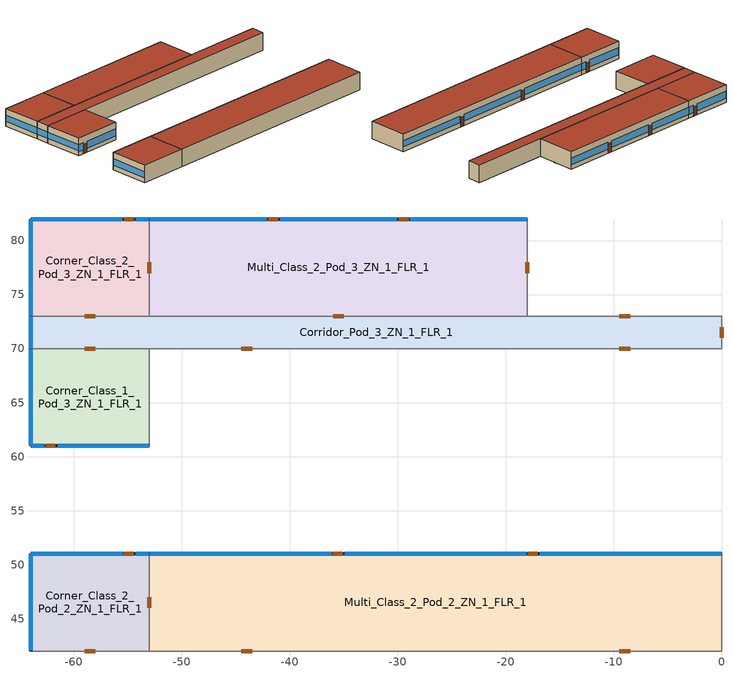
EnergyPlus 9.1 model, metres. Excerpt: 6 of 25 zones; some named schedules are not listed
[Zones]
Corner_Class_2_Pod_2_ZN_1_FLR_1
 floor ground (ext_slab_6in_with_carpet): -64,51 -53,51 -53,42 -64,42 z0
 wall outside (nonres_ext_wall): -53,51 -64,51 -64,42 z0:4
 wall to Corridor_Pod_2_ZN_1_FLR_1 (int_wall): -64,42 -53,42 z0:4
 wall to Multi_Class_2_Pod_2_ZN_1_FLR_1 (int_wall): -53,42 -53,51 z0:4
 window (Window_U_0.40_SHGC_0.38): -64,50.95 -64,42.05 z1.1:2.52; -53.05,51 -54.27,51 / -55.49,51 -63.95,51 z0.92:2.51
 door (Swinging Door_con): -54.45,51 -55.36,51 z0:2.13
 door inside (OpaqueDoor): -59,42 -58,42 / -53,46 -53,47 z0:2
 roof outside (nonres_roof): -64,42 -53,42 -53,51 -64,51 z4
Multi_Class_2_Pod_2_ZN_1_FLR_1
 floor ground (ext_slab_6in_with_carpet): -53,51 0,51 0,42 -53,42 z0
 wall outside (nonres_ext_wall): 0,51 -53,51 z0:4
 wall to Corridor_Pod_2_ZN_1_FLR_1 (int_wall): -53,42 0,42 z0:4
 wall to Main_Corridor_ZN_1_FLR_1 (int_wall): 0,42 0,51 z0:4
 window (Window_U_0.40_SHGC_0.38): -0.05,51 -16.87,51 / -18.09,51 -34.91,51 / -36.13,51 -52.95,51 z1.03:2.5
 door (Swinging Door_con): -17.05,51 -17.96,51 / -35.11,51 -36.02,51 z0:2.13
 door inside (OpaqueDoor): -44.5,42 -43.5,42 / -9.5,42 -8.5,42 z0:2
 roof outside (nonres_roof): -53,42 0,42 0,51 -53,51 z4
Corner_Class_1_Pod_3_ZN_1_FLR_1
 floor ground (ext_slab_6in_with_carpet): -64,70 -53,70 -53,61 -64,61 z0
 wall outside (nonres_ext_wall): -64,70 -64,61 -53,61 z0:4
 wall to Multi_Class_1_Pod_3_ZN_1_FLR_1 (int_wall): -53,61 -53,70 z0:4
 wall to Corridor_Pod_3_ZN_1_FLR_1 (int_wall): -53,70 -64,70 z0:4
 window (Window_U_0.40_SHGC_0.38): -64,69.95 -64,61.05 z1.1:2.52; -63.95,61 -62.73,61 / -61.51,61 -53.05,61 z0.92:2.51
 door (Swinging Door_con): -62.62,61 -61.7,61 z0:2.13
 door inside (OpaqueDoor): -58,70 -59,70 z0:2
 roof outside (nonres_roof): -64,61 -53,61 -53,70 -64,70 z4
Corridor_Pod_3_ZN_1_FLR_1
 floor ground (ext_slab_6in_with_carpet): -64,73 0,73 0,70 -64,70 z0
 wall outside (nonres_ext_wall): -64,73 -64,70 z0:4
 wall to Multi_Class_1_Pod_3_ZN_1_FLR_1 (int_wall): -53,70 0,70 z0:4
 wall to Library_Media_Center_ZN_1_FLR_1 (int_wall): 0,70 0,73 z0:4
 wall to Computer_Class_ZN_1_FLR_1 (int_wall): 0,73 -18,73 z0:4
 wall to Multi_Class_2_Pod_3_ZN_1_FLR_1 (int_wall): -18,73 -53,73 z0:4
 wall to Corner_Class_2_Pod_3_ZN_1_FLR_1 (int_wall): -53,73 -64,73 z0:4
 window (Window_U_0.40_SHGC_0.38): -64,72.95 -64,70.05 z1.1:2.55
 door inside (OpaqueDoor): 0,71 0,72 / -8.5,73 -9.5,73 / -9.5,70 -8.5,70 / -44.5,70 -43.5,70 / -35,73 -36,73 / -58,73 -59,73 z0:2
 roof outside (nonres_roof): -64,70 0,70 0,73 -64,73 z4
Corner_Class_2_Pod_3_ZN_1_FLR_1
 floor ground (ext_slab_6in_with_carpet): -64,82 -53,82 -53,73 -64,73 z0
 wall outside (nonres_ext_wall): -53,82 -64,82 -64,73 z0:4
 wall to Multi_Class_2_Pod_3_ZN_1_FLR_1 (int_wall): -53,73 -53,82 z0:4
 window (Window_U_0.40_SHGC_0.38): -53.05,82 -54.27,82 / -55.52,82 -63.95,82 z0.92:2.51; -64,81.95 -64,73.05 z1.1:2.52
 door (Swinging Door_con): -54.44,82 -55.36,82 z0:2.13
 door inside (OpaqueDoor): -53,77 -53,78 z0:2
 roof outside (nonres_roof): -64,73 -53,73 -53,82 -64,82 z4
Multi_Class_2_Pod_3_ZN_1_FLR_1
 floor ground (ext_slab_6in_with_carpet): -53,82 -18,82 -18,73 -53,73 z0
 wall outside (nonres_ext_wall): -18,82 -53,82 z0:4
 wall to Computer_Class_ZN_1_FLR_1 (int_wall): -18,73 -18,82 z0:4
 window (Window_U_0.40_SHGC_0.38): -18.05,82 -28.87,82 / -30.09,82 -40.91,82 / -42.13,82 -52.95,82 z0.99:2.5
 door (Swinging Door_con): -29,82 -29.92,82 / -41.09,82 -42.01,82 z0:2.13
 door inside (OpaqueDoor): -18,77 -18,78 z0:2
 roof outside (nonres_roof): -53,73 -18,73 -18,82 -53,82 z4
[Building]
Primary School: North Axis {deg}=0; Terrain=City; Loads Convergence Tolerance Value=0.5; Temperature Convergence Tolerance Value {deltaC}=0.5; Solar Distribution=FullInteriorAndExterior; Maximum Number of Warmup Days=25; Minimum Number of Warmup Days=6
[Site:Location]
Denver-Aurora-Buckley.AFB_CO_USA: Latitude {deg}=39.72; Longitude {deg}=-104.75; Time Zone {hr}=-7; Elevation {m}=1726
[SizingPeriod:DesignDay] Day of Month=21; Dry-Bulb Temperature Range Modifier Type=DefaultMultipliers; Humidity Condition Type=Wetbulb; Barometric Pressure {Pa}=82237; Rain Indicator=No; Snow Indicator=No; Daylight Saving Time Indicator=No
Name | Month | Day Type | Maximum Dry-Bulb Temperature {C} | Daily Dry-Bulb Temperature Range {deltaC} | Wetbulb or DewPoint at Maximum Dry-Bulb {C} | Wind Speed {m/s} | Wind Direction {deg} | Solar Model Indicator | Sky Clearness | ASHRAE Clear Sky Optical Depth for Beam Irradiance (taub) | ASHRAE Clear Sky Optical Depth for Diffuse Irradiance (taud)
Denver-Aurora-Buckley.AFB_CO_USA Ann Htg 99.6% Condns DB | 12 | WinterDesignDay | -17.9 | 0 | -17.9 | 2.5 | 180 | ASHRAEClearSky | 0
Denver-Aurora-Buckley.AFB_CO_USA Ann Clg .4% Condns DB=>MWB | 7 | SummerDesignDay | 33.9 | 14.8 | 15 | 3.6 | 30 | ASHRAETau |  | 0.423 | 2.02
[Site:GroundTemperature:BuildingSurface]
20.68, 20.64, 20.65, 20.65, 20.7, 22.97, 23.33, 23.41, 23.45, 21.17, 20.85, 20.74
[Site:GroundTemperature:Undisturbed:KusudaAchenbach]
Vertical Ground Heat Exchanger Ground Temps: 0.692626, 920, 2551.09, 16, 3.2, 8
[Site:WaterMainsTemperature]
Calculation Method=CORRELATION; Annual Average Outdoor Air Temperature {C}=9.95; Maximum Difference In Monthly Average Outdoor Air Temperatures {deltaC}=23.7
[Material]
Name | Roughness | Thickness {m} | Conductivity {W/m-K} | Density {kg/m3} | Specific Heat {J/kg-K} | Thermal Absorptance | Solar Absorptance | Visible Absorptance
Std Wood 6inch | MediumSmooth | 0.15 | 0.12 | 540 | 1210 | 0.9 | 0.7 | 0.7
F07 25mm stucco | Smooth | 0.0254 | 0.72 | 1856 | 840 | 0.9 | 0.7 | 0.7
F08 Metal surface | Smooth | 0.0008 | 45.28 | 7824 | 500
F13 Built-up roofing | Rough | 0.0095 | 0.16 | 1120 | 1460 | 0.9 | 0.77
G01 13mm gypsum board | Smooth | 0.0127 | 0.16 | 800 | 1090 | 0.9 | 0.7 | 0.5
G01 16mm gypsum board | MediumSmooth | 0.0159 | 0.16 | 800 | 1090
150mm Normalweight concrete floor | MediumRough | 0.1524 | 2.31 | 2322 | 832
[Material:NoMass] Thermal Absorptance=0.9; Solar Absorptance=0.7
Name | Roughness | Thermal Resistance {m2-K/W} | Visible Absorptance
Opaque Door panel_con | MediumRough | 0.475964 | 0.7
CP02 CARPET PAD | VeryRough | 0.21648 | 0.8
Nonres_Roof_Insulation | MediumSmooth | 5.30668 | 0.7
Nonres_Exterior_Wall_Insulation | MediumSmooth | 2.81828 | 0.7
Std Opaque Door Panel | MediumRough | 0.123457 | 0.7
[WindowMaterial:Glazing] Optical Data Type=SpectralAverage; Infrared Transmittance at Normal Incidence=0; Front Side Infrared Hemispherical Emissivity=0.84
Name | Thickness {m} | Solar Transmittance at Normal Incidence | Front Side Solar Reflectance at Normal Incidence | Back Side Solar Reflectance at Normal Incidence | Visible Transmittance at Normal Incidence | Front Side Visible Reflectance at Normal Incidence | Back Side Visible Reflectance at Normal Incidence | Back Side Infrared Hemispherical Emissivity | Conductivity {W/m-K}
Glass_102_LayerAvg | 0.003048 | 0.833848 | 0.0747638 | 0.0748545 | 0.89926 | 0.082563 | 0.082564 | 0.84 | 1
Glass_8652_LayerAvg | 0.003059 | 0.343691 | 0.298987 | 0.462105 | 0.487937 | 0.209449 | 0.306829 | 0.39 | 0.962
[WindowMaterial:Gas]
Gap_1_W_0_0127: Gas Type=Air; Thickness {m}=0.0127
[Construction]
Swinging Door_con: Opaque Door panel_con
InteriorFurnishings: Std Wood 6inch
OpaqueDoor: Std Opaque Door Panel
int_wall: G01 13mm gypsum board, G01 13mm gypsum board
ext_slab_6in_with_carpet: 150mm Normalweight concrete floor, CP02 CARPET PAD
nonres_roof: F13 Built-up roofing, Nonres_Roof_Insulation, F08 Metal surface
nonres_ext_wall: F07 25mm stucco, G01 16mm gypsum board, Nonres_Exterior_Wall_Insulation, G01 16mm gypsum board
Window_U_0.40_SHGC_0.38: Glass_8652_LayerAvg, Gap_1_W_0_0127, Glass_102_LayerAvg
[Zone] Type=1; Multiplier=1; Ceiling Height {m}=4; Floor Area {m2}=autocalculate; Part of Total Floor Area=Yes
Name | Volume {m3}
Corner_Class_2_Pod_2_ZN_1_FLR_1; Corner_Class_1_Pod_3_ZN_1_FLR_1; Corner_Class_2_Pod_3_ZN_1_FLR_1 | 396
Multi_Class_2_Pod_2_ZN_1_FLR_1 | 1908
Corridor_Pod_3_ZN_1_FLR_1 | 768
Multi_Class_2_Pod_3_ZN_1_FLR_1 | 1260
[InternalMass] Construction=InteriorFurnishings
Name | Zone | Surface Area {m2}
Corner_Class_2_Pod_2_ZN_1_FLR_1_InternalMass_1 | Corner_Class_2_Pod_2_ZN_1_FLR_1 | 198
Multi_Class_2_Pod_2_ZN_1_FLR_1_InternalMass_1 | Multi_Class_2_Pod_2_ZN_1_FLR_1 | 954
Corner_Class_1_Pod_3_ZN_1_FLR_1_InternalMass_1 | Corner_Class_1_Pod_3_ZN_1_FLR_1 | 198
Corridor_Pod_3_ZN_1_FLR_1_InternalMass_1 | Corridor_Pod_3_ZN_1_FLR_1 | 384
Corner_Class_2_Pod_3_ZN_1_FLR_1_InternalMass_1 | Corner_Class_2_Pod_3_ZN_1_FLR_1 | 198
Multi_Class_2_Pod_3_ZN_1_FLR_1_InternalMass_1 | Multi_Class_2_Pod_3_ZN_1_FLR_1 | 630
[People] Number of People Schedule=BLDG_OCC_SCH; Fraction Radiant=0.3; Sensible Heat Fraction=AUTOCALCULATE; Activity Level Schedule=ACTIVITY_SCH; Enable ASHRAE 55 Comfort Warnings=No; Mean Radiant Temperature Calculation Type=ZoneAveraged; Work Efficiency Schedule=WORK_EFF_SCH; Clothing Insulation Calculation Method=ClothingInsulationSchedule; Clothing Insulation Schedule=CLOTHING_SCH; Air Velocity Schedule=AIR_VELO_SCH; Thermal Comfort Model 1 Type=FANGER
Name | Zone or ZoneList | Number of People Calculation Method | Zone Floor Area per Person {m2/person} | Number of People
Corner_Class_2_Pod_2_ZN_1_FLR_1 | Corner_Class_2_Pod_2_ZN_1_FLR_1 | Area/Person | 3.716
Multi_Class_2_Pod_2_ZN_1_FLR_1 | Multi_Class_2_Pod_2_ZN_1_FLR_1 | Area/Person | 3.716
Corner_Class_1_Pod_3_ZN_1_FLR_1 | Corner_Class_1_Pod_3_ZN_1_FLR_1 | Area/Person | 3.716
Corridor_Pod_3_ZN_1_FLR_1 | Corridor_Pod_3_ZN_1_FLR_1 | People |  | 0
Corner_Class_2_Pod_3_ZN_1_FLR_1 | Corner_Class_2_Pod_3_ZN_1_FLR_1 | Area/Person | 3.716
Multi_Class_2_Pod_3_ZN_1_FLR_1 | Multi_Class_2_Pod_3_ZN_1_FLR_1 | Area/Person | 3.716
[Lights] Design Level Calculation Method=Watts/Area; Return Air Fraction=0; Fraction Radiant=0.37; Fraction Visible=0.2; Fraction Replaceable=1; Return Air Fraction Calculated from Plenum Temperature=No
Name | Zone or ZoneList | Schedule | Watts per Zone Floor Area {W/m2}
Corner_Class_2_Pod_2_ZN_1_FLR_1_Lights | Corner_Class_2_Pod_2_ZN_1_FLR_1 | BLDG_LIGHT_CLASSROOM_SCH | 9.9028
Multi_Class_2_Pod_2_ZN_1_FLR_1_Lights | Multi_Class_2_Pod_2_ZN_1_FLR_1 | BLDG_LIGHT_CLASSROOM_SCH | 9.9028
Corner_Class_1_Pod_3_ZN_1_FLR_1_Lights | Corner_Class_1_Pod_3_ZN_1_FLR_1 | BLDG_LIGHT_CLASSROOM_SCH | 9.9028
Corridor_Pod_3_ZN_1_FLR_1_Lights | Corridor_Pod_3_ZN_1_FLR_1 | BLDG_LIGHT_CORRIDOR_SCH | 7.10418
Corner_Class_2_Pod_3_ZN_1_FLR_1_Lights | Corner_Class_2_Pod_3_ZN_1_FLR_1 | BLDG_LIGHT_CLASSROOM_SCH | 9.9028
Multi_Class_2_Pod_3_ZN_1_FLR_1_Lights | Multi_Class_2_Pod_3_ZN_1_FLR_1 | BLDG_LIGHT_CLASSROOM_SCH | 9.9028
[ElectricEquipment] Schedule=BLDG_EQUIP_SCH; Design Level Calculation Method=EquipmentLevel; Fraction Latent=0; Fraction Radiant=0.5; Fraction Lost=0
Name | Zone or ZoneList | Design Level {W}
Corner_Class_2_Pod_2_ZN_1_FLR_1_PlugMisc_Equip | Corner_Class_2_Pod_2_ZN_1_FLR_1 | 1485
Multi_Class_2_Pod_2_ZN_1_FLR_1_PlugMisc_Equip | Multi_Class_2_Pod_2_ZN_1_FLR_1 | 7155
Corner_Class_1_Pod_3_ZN_1_FLR_1_PlugMisc_Equip | Corner_Class_1_Pod_3_ZN_1_FLR_1 | 1485
Corridor_Pod_3_ZN_1_FLR_1_PlugMisc_Equip | Corridor_Pod_3_ZN_1_FLR_1 | 768
Corner_Class_2_Pod_3_ZN_1_FLR_1_PlugMisc_Equip | Corner_Class_2_Pod_3_ZN_1_FLR_1 | 1485
Multi_Class_2_Pod_3_ZN_1_FLR_1_PlugMisc_Equip | Multi_Class_2_Pod_3_ZN_1_FLR_1 | 4725
[Daylighting:Controls] Daylighting Method=SplitFlux; Lighting Control Type=Stepped; Minimum Input Power Fraction for Continuous or ContinuousOff Dimming Control=0.3; Minimum Light Output Fraction for Continuous or ContinuousOff Dimming Control=0.2; Number of Stepped Control Steps=3; Probability Lighting will be Reset When Needed in Manual Stepped Control=1; Maximum Allowable Discomfort Glare Index=22; Fraction of Zone Controlled by Reference Point 1=1; Illuminance Setpoint at Reference Point 1 {lux}=500; Fraction of Zone Controlled by Reference Point 2=0; Illuminance Setpoint at Reference Point 2 {lux}=500
Name | Zone | Glare Calculation Daylighting Reference Point | Glare Calculation Azimuth Angle of View Direction Clockwise from Zone y-Axis {deg} | Daylighting Reference Point 1 | Daylighting Reference Point 2
Corner_Class_2_Pod_2_ZN_1_FLR_1_DaylCtrl | Corner_Class_2_Pod_2_ZN_1_FLR_1 | Corner_Class_2_Pod_2_ZN_1_FLR_1_DaylRefPt1 | 270 | Corner_Class_2_Pod_2_ZN_1_FLR_1_DaylRefPt1 | Corner_Class_2_Pod_2_ZN_1_FLR_1_DaylRefPt2
Multi_Class_2_Pod_2_ZN_1_FLR_1_DaylCtrl | Multi_Class_2_Pod_2_ZN_1_FLR_1 | Multi_Class_2_Pod_2_ZN_1_FLR_1_DaylRefPt1 | 0 | Multi_Class_2_Pod_2_ZN_1_FLR_1_DaylRefPt1 | Multi_Class_2_Pod_2_ZN_1_FLR_1_DaylRefPt2
Corner_Class_1_Pod_3_ZN_1_FLR_1_DaylCtrl | Corner_Class_1_Pod_3_ZN_1_FLR_1 | Corner_Class_1_Pod_3_ZN_1_FLR_1_DaylRefPt1 | 180 | Corner_Class_1_Pod_3_ZN_1_FLR_1_DaylRefPt1 | Corner_Class_1_Pod_3_ZN_1_FLR_1_DaylRefPt2
Corner_Class_2_Pod_3_ZN_1_FLR_1_DaylCtrl | Corner_Class_2_Pod_3_ZN_1_FLR_1 | Corner_Class_2_Pod_3_ZN_1_FLR_1_DaylRefPt1 | 270 | Corner_Class_2_Pod_3_ZN_1_FLR_1_DaylRefPt1 | Corner_Class_2_Pod_3_ZN_1_FLR_1_DaylRefPt2
Multi_Class_2_Pod_3_ZN_1_FLR_1_DaylCtrl | Multi_Class_2_Pod_3_ZN_1_FLR_1 | Multi_Class_2_Pod_3_ZN_1_FLR_1_DaylRefPt1 | 0 | Multi_Class_2_Pod_3_ZN_1_FLR_1_DaylRefPt1 | Multi_Class_2_Pod_3_ZN_1_FLR_1_DaylRefPt2
[ZoneInfiltration:DesignFlowRate] Schedule=Doors Schedule; Design Flow Rate Calculation Method=Flow/Zone; Constant Term Coefficient=1
Name | Zone or ZoneList | Design Flow Rate {m3/s}
Corner_Class_2_Pod_2_Outdoor | Corner_Class_2_Pod_2_ZN_1_FLR_1 | 0.1
Multi_Class_2_Pod_2_Outdoor | Multi_Class_2_Pod_2_ZN_1_FLR_1 | 0.2
Corner_Class_1_Pod_3_Outdoor | Corner_Class_1_Pod_3_ZN_1_FLR_1 | 0.1
Corner_Class_2_Pod_3_Outdoor | Corner_Class_2_Pod_3_ZN_1_FLR_1 | 0.1
Multi_Class_2_Pod_3_Outdoor | Multi_Class_2_Pod_3_ZN_1_FLR_1 | 0.2
[ZoneCrossMixing] Schedule=Doors Schedule; Design Flow Rate Calculation Method=Flow/Zone; Delta Temperature {deltaC}=0.5
Name | Zone | Design Flow Rate {m3/s} | Source Zone
Corner_Class_2_Pod_2-Corridor_Pod_2 | Corner_Class_2_Pod_2_ZN_1_FLR_1 | 0.1 | Corridor_Pod_2_ZN_1_FLR_1
Corridor_Pod_2-Corner_Class_2_Pod_2 | Corridor_Pod_2_ZN_1_FLR_1 | 0.1 | Corner_Class_2_Pod_2_ZN_1_FLR_1
Multi_Class_2_Pod_2-Corridor_Pod_2 | Multi_Class_2_Pod_2_ZN_1_FLR_1 | 0.2 | Corridor_Pod_2_ZN_1_FLR_1
Corridor_Pod_2-Multi_Class_2_Pod_2 | Corridor_Pod_2_ZN_1_FLR_1 | 0.2 | Multi_Class_2_Pod_2_ZN_1_FLR_1
Corner_Class_2_Pod_2-Multi_Class_2_Pod_2 | Corner_Class_2_Pod_2_ZN_1_FLR_1 | 0.1 | Multi_Class_2_Pod_2_ZN_1_FLR_1
Multi_Class_2_Pod_2-Corner_Class_2_Pod_2 | Multi_Class_2_Pod_2_ZN_1_FLR_1 | 0.1 | Corner_Class_2_Pod_2_ZN_1_FLR_1
Corner_Class_1_Pod_3-Corridor_Pod_3 | Corner_Class_1_Pod_3_ZN_1_FLR_1 | 0.1 | Corridor_Pod_3_ZN_1_FLR_1
Corridor_Pod_3-Corner_Class_1_Pod_3 | Corridor_Pod_3_ZN_1_FLR_1 | 0.1 | Corner_Class_1_Pod_3_ZN_1_FLR_1
Multi_Class_1_Pod_3-Corridor_Pod_3 | Multi_Class_1_Pod_3_ZN_1_FLR_1 | 0.2 | Corridor_Pod_3_ZN_1_FLR_1
Corridor_Pod_3-Multi_Class_1_Pod_3 | Corridor_Pod_3_ZN_1_FLR_1 | 0.2 | Multi_Class_1_Pod_3_ZN_1_FLR_1
Corner_Class_2_Pod_3-Corridor_Pod_3 | Corner_Class_2_Pod_3_ZN_1_FLR_1 | 0.1 | Corridor_Pod_3_ZN_1_FLR_1
Corridor_Pod_3-Corner_Class_2_Pod_3 | Corridor_Pod_3_ZN_1_FLR_1 | 0.1 | Corner_Class_2_Pod_3_ZN_1_FLR_1
Multi_Class_2_Pod_3-Corridor_Pod_3 | Multi_Class_2_Pod_3_ZN_1_FLR_1 | 0.1 | Corridor_Pod_3_ZN_1_FLR_1
Corridor_Pod_3-Multi_Class_2_Pod_3 | Corridor_Pod_3_ZN_1_FLR_1 | 0.1 | Multi_Class_2_Pod_3_ZN_1_FLR_1
Corner_Class_2_Pod_3-Multi_Class_2_Pod_3 | Corner_Class_2_Pod_3_ZN_1_FLR_1 | 0.1 | Multi_Class_2_Pod_3_ZN_1_FLR_1
Multi_Class_2_Pod_3-Corner_Class_2_Pod_3 | Multi_Class_2_Pod_3_ZN_1_FLR_1 | 0.1 | Corner_Class_2_Pod_3_ZN_1_FLR_1
Multi_Class_2_Pod_3-Computer_Class | Multi_Class_2_Pod_3_ZN_1_FLR_1 | 0.1 | Computer_Class_ZN_1_FLR_1
Computer_Class-Multi_Class_2_Pod_3 | Computer_Class_ZN_1_FLR_1 | 0.1 | Multi_Class_2_Pod_3_ZN_1_FLR_1
Computer_Class-Corridor_Pod_3 | Computer_Class_ZN_1_FLR_1 | 0.1 | Corridor_Pod_3_ZN_1_FLR_1
Corridor_Pod_3-Computer_Class | Corridor_Pod_3_ZN_1_FLR_1 | 0.1 | Computer_Class_ZN_1_FLR_1
Corridor_Pod_3-Library_Media_Center | Corridor_Pod_3_ZN_1_FLR_1 | 0.1 | Library_Media_Center_ZN_1_FLR_1
Library_Media_Center-Corridor_Pod_3 | Library_Media_Center_ZN_1_FLR_1 | 0.1 | Corridor_Pod_3_ZN_1_FLR_1
[Exterior:Lights] Control Option=AstronomicalClock
Name | Schedule | Design Level {W}
Exterior_Lights_a | Exterior_lighting_schedule_a | 150.48
Exterior_Lights_b | Exterior_lighting_schedule_b_2016 | 1645.9
Exterior_Lights_c | Exterior_lighting_schedule_c_2016 | 584.3
[Sizing:Zone] Zone Cooling Design Supply Air Temperature Input Method=SupplyAirTemperature; Zone Heating Design Supply Air Temperature Input Method=SupplyAirTemperature; Zone Cooling Design Supply Air Humidity Ratio {kgWater/kgDryAir}=4; Zone Heating Design Supply Air Humidity Ratio {kgWater/kgDryAir}=4; Cooling Design Air Flow Method=DesignDay; Cooling Minimum Air Flow Fraction=0.2; Heating Design Air Flow Method=DesignDay; Heating Maximum Air Flow Fraction=0.3; Account for Dedicated Outdoor Air System=No; Dedicated Outdoor Air System Control Strategy=NeutralSupplyAir; Dedicated Outdoor Air Low Setpoint Temperature for Design {C}=autosize; Dedicated Outdoor Air High Setpoint Temperature for Design {C}=autosize
Name | Cooling Design Air Flow Rate {m3/s} | Heating Design Air Flow Rate {m3/s}
Corner_Class_2_Pod_2_ZN_1_FLR_1; Corner_Class_1_Pod_3_ZN_1_FLR_1; Corner_Class_2_Pod_3_ZN_1_FLR_1; Corridor_Pod_3_ZN_1_FLR_1 | 2 | 2
Multi_Class_2_Pod_2_ZN_1_FLR_1 | 6.5 | 6.5
Multi_Class_2_Pod_3_ZN_1_FLR_1 | 4.5 | 4.5
[ZoneControl:Thermostat] Control Type Schedule=DualSetpointSchedule; Control 1=TemperatureSetpoint
Name | Zone or ZoneList
Corner_Class_2_Pod_2 Control | Corner_Class_2_Pod_2_ZN_1_FLR_1
Corner_Class_1_Pod_3 Control | Corner_Class_1_Pod_3_ZN_1_FLR_1
Corner_Class_2_Pod_3 Control | Corner_Class_2_Pod_3_ZN_1_FLR_1
Multi_Class_2_Pod_2 Control | Multi_Class_2_Pod_2_ZN_1_FLR_1
Multi_Class_2_Pod_3 Control | Multi_Class_2_Pod_3_ZN_1_FLR_1
Corridor_Pod_3 Control | Corridor_Pod_3_ZN_1_FLR_1
[Zone equipment]
Corner_Class_2_Pod_2_ZN_1_FLR_1: HVAC_CornerClass2Pod2
Corner_Class_1_Pod_3_ZN_1_FLR_1: HVAC_CornerClass1Pod3
Corner_Class_2_Pod_3_ZN_1_FLR_1: HVAC_CornerClass2Pod3
Multi_Class_2_Pod_2_ZN_1_FLR_1: HVAC_MultiClass2Pod2
Multi_Class_2_Pod_3_ZN_1_FLR_1: HVAC_MultiClass2Pod3
Corridor_Pod_3_ZN_1_FLR_1: HVAC_CorridorPod3
[EnergyManagementSystem:Sensor]
On_Off: Output:Variable or Output:Meter Index Key=FANAVAILSCHED; Output:Variable or Output:Meter=Schedule Value
[EnergyManagementSystem:Actuator] Actuated Component Type=Ideal Loads Air System
Name | Actuated Component Unique | Actuated Component Control Type
CornerClass1Pod1_SupplyAirFlow | HVAC_CornerClass1Pod1 | Air Mass Flow Rate
CornerClass1Pod1_SupplyAirTemp | HVAC_CornerClass1Pod1 | Air Temperature
CornerClass1Pod2_SupplyAirFlow | HVAC_CornerClass1Pod2 | Air Mass Flow Rate
CornerClass1Pod2_SupplyAirTemp | HVAC_CornerClass1Pod2 | Air Temperature
CornerClass1Pod3_SupplyAirFlow | HVAC_CornerClass1Pod3 | Air Mass Flow Rate
CornerClass1Pod3_SupplyAirTemp | HVAC_CornerClass1Pod3 | Air Temperature
CornerClass2Pod1_SupplyAirFlow | HVAC_CornerClass2Pod1 | Air Mass Flow Rate
CornerClass2Pod1_SupplyAirTemp | HVAC_CornerClass2Pod1 | Air Temperature
CornerClass2Pod2_SupplyAirFlow | HVAC_CornerClass2Pod2 | Air Mass Flow Rate
CornerClass2Pod2_SupplyAirTemp | HVAC_CornerClass2Pod2 | Air Temperature
CornerClass2Pod3_SupplyAirFlow | HVAC_CornerClass2Pod3 | Air Mass Flow Rate
CornerClass2Pod3_SupplyAirTemp | HVAC_CornerClass2Pod3 | Air Temperature
MultiClass1Pod1_SupplyAirFlow | HVAC_MultiClass1Pod1 | Air Mass Flow Rate
MultiClass1Pod1_SupplyAirTemp | HVAC_MultiClass1Pod1 | Air Temperature
MultiClass1Pod2_SupplyAirFlow | HVAC_MultiClass1Pod2 | Air Mass Flow Rate
MultiClass1Pod2_SupplyAirTemp | HVAC_MultiClass1Pod2 | Air Temperature
MultiClass1Pod3_SupplyAirFlow | HVAC_MultiClass1Pod3 | Air Mass Flow Rate
MultiClass1Pod3_SupplyAirTemp | HVAC_MultiClass1Pod3 | Air Temperature
MultiClass2Pod1_SupplyAirFlow | HVAC_MultiClass2Pod1 | Air Mass Flow Rate
MultiClass2Pod1_SupplyAirTemp | HVAC_MultiClass2Pod1 | Air Temperature
MultiClass2Pod2_SupplyAirFlow | HVAC_MultiClass2Pod2 | Air Mass Flow Rate
MultiClass2Pod2_SupplyAirTemp | HVAC_MultiClass2Pod2 | Air Temperature
MultiClass2Pod3_SupplyAirFlow | HVAC_MultiClass2Pod3 | Air Mass Flow Rate
MultiClass2Pod3_SupplyAirTemp | HVAC_MultiClass2Pod3 | Air Temperature
CorridorPod1_SupplyAirFlow | HVAC_CorridorPod1 | Air Mass Flow Rate
CorridorPod1_SupplyAirTemp | HVAC_CorridorPod1 | Air Temperature
CorridorPod2_SupplyAirFlow | HVAC_CorridorPod2 | Air Mass Flow Rate
CorridorPod2_SupplyAirTemp | HVAC_CorridorPod2 | Air Temperature
CorridorPod3_SupplyAirFlow | HVAC_CorridorPod3 | Air Mass Flow Rate
CorridorPod3_SupplyAirTemp | HVAC_CorridorPod3 | Air Temperature
